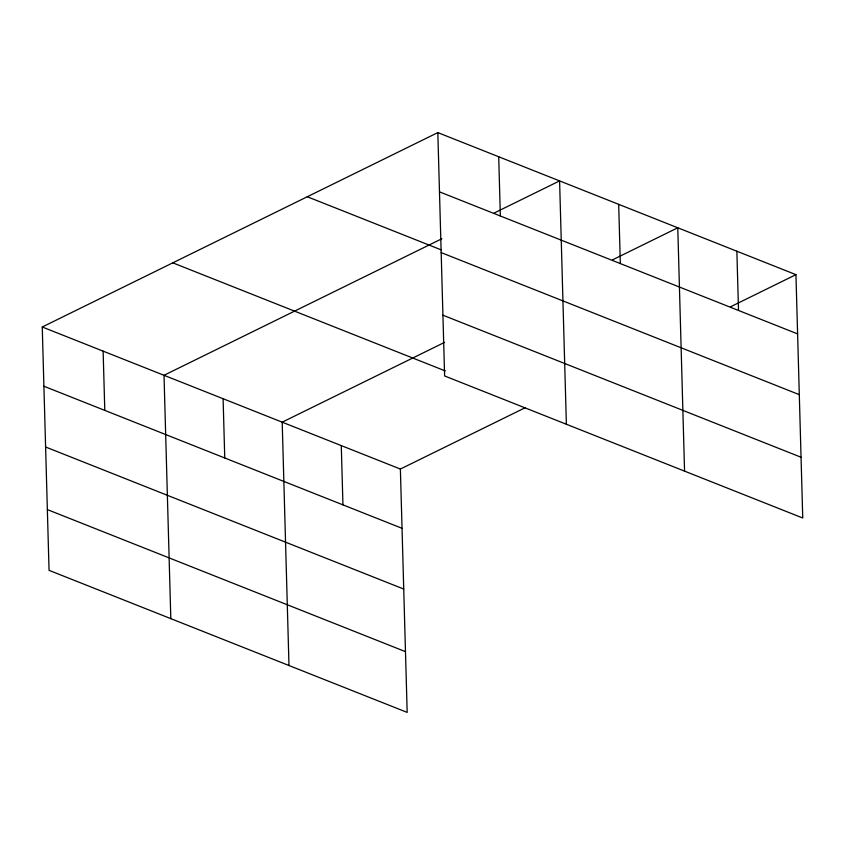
<?xml version="1.0" encoding="UTF-8"?>
<svg xmlns="http://www.w3.org/2000/svg" width="845" height="845" viewBox="0 0 845 845"><rect width="100%" height="100%" fill="white"/><g stroke="black" fill="none" stroke-linecap="round" stroke-linejoin="round"><path stroke-width="1.27" d="M525.094 407.765L400.382 469.049L407.174 712.398L49.052 570.343L42.25 326.994L437.826 132.602L795.948 274.657L802.75 518.006L444.618 375.951L437.826 132.602M441.872 238.744L164.014 375.296L170.817 618.646M494.314 212.972L559.591 180.904L566.382 424.253M444.586 342.373L282.198 422.173L288.99 665.522M612.498 259.859L677.774 227.78L684.566 471.13M730.682 306.735L795.948 274.657M439.474 191.847L797.606 333.902M307.284 196.748L441.111 249.835M441.174 252.602L799.307 394.657M442.928 315.196L801.049 457.251M172.792 262.837L445.294 370.934M42.25 326.994L400.382 469.049M43.908 386.239L402.03 528.305M45.598 446.994L403.73 589.049M47.352 509.588L405.484 651.653M736.861 251.218L738.519 310.464M618.677 204.342L620.336 263.587M498.708 156.748L500.356 215.993M341.285 445.611L342.943 504.856M223.101 398.734L224.759 457.979M103.132 351.14L104.791 410.385"/></g></svg>
